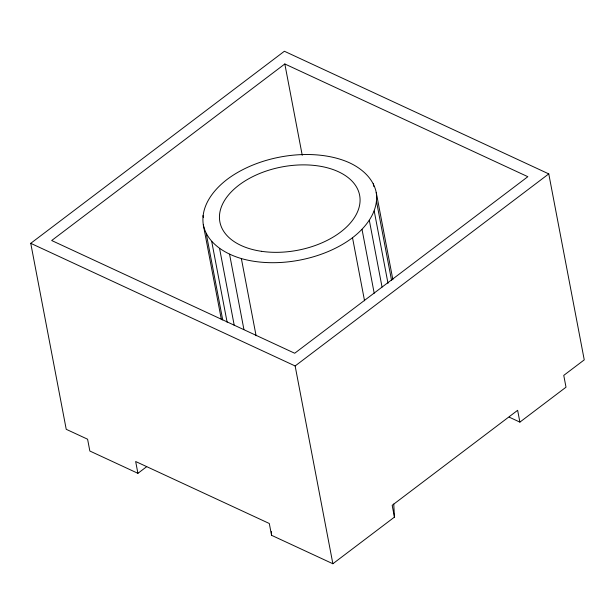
<?xml version="1.0" encoding="UTF-8"?>
<svg xmlns="http://www.w3.org/2000/svg" width="615" height="615" viewBox="0 0 615 615"><rect width="100%" height="100%" fill="white"/><g stroke="black" fill="none" stroke-linecap="round" stroke-linejoin="round"><path stroke-width="0.92" d="M221.4 319.685L203.304 224.821C200.513 206.363 213.159 190.104 227.004 179.495A87.968 52.452 -10.8 0 1 349.966 163.013C362.15 168.802 373.397 178.658 376.226 192.395L392.885 279.748M203.304 224.821C207.147 243.017 224.698 253.695 241.364 258.561A87.968 52.452 -10.8 0 0 352.518 237.721C366.363 227.112 379.009 210.853 376.226 192.395M146.701 466.662L137.914 473.319L89.844 451.018L87.591 439.21L66.228 429.301L30.75 243.325L284.384 51.253L548.772 173.891L584.25 359.867L563.755 375.388L566.008 387.196L519.89 422.121L509.212 417.162M284.822 63.968L51.683 240.519L294.7 353.248L527.839 176.697L284.822 63.968L302.242 155.295M30.75 243.325L295.139 365.963L548.772 173.891M137.914 473.319L135.661 461.511L269.301 523.496L271.553 535.304L332.869 563.747L394.43 517.123L393.761 504.023M519.89 422.121L517.638 410.313L392.178 505.315L394.43 517.123M373.282 183.677L373.82 186.499M376.534 201.605L391.586 280.502M374.212 211.022L388.011 283.346M369.331 220.37L382.046 287.059M362.02 229.357L374.204 293.232M352.518 237.721L364.549 300.796M295.139 365.963L332.869 563.747M241.364 258.561L256.094 335.759M229.556 254.203L243.924 329.517M219.57 248.452L234.261 325.473M211.721 241.495L227.127 322.275M202.988 215.611L203.342 217.495M206.24 233.539L222.722 319.946M271.361 531.56L271.553 535.304M261.375 251.297A71.125 42.404 -10.8 0 0 359.667 195.501A71.125 42.404 -10.8 0 0 248.245 179.026A71.125 42.404 -10.8 0 0 261.375 251.297"/></g></svg>
